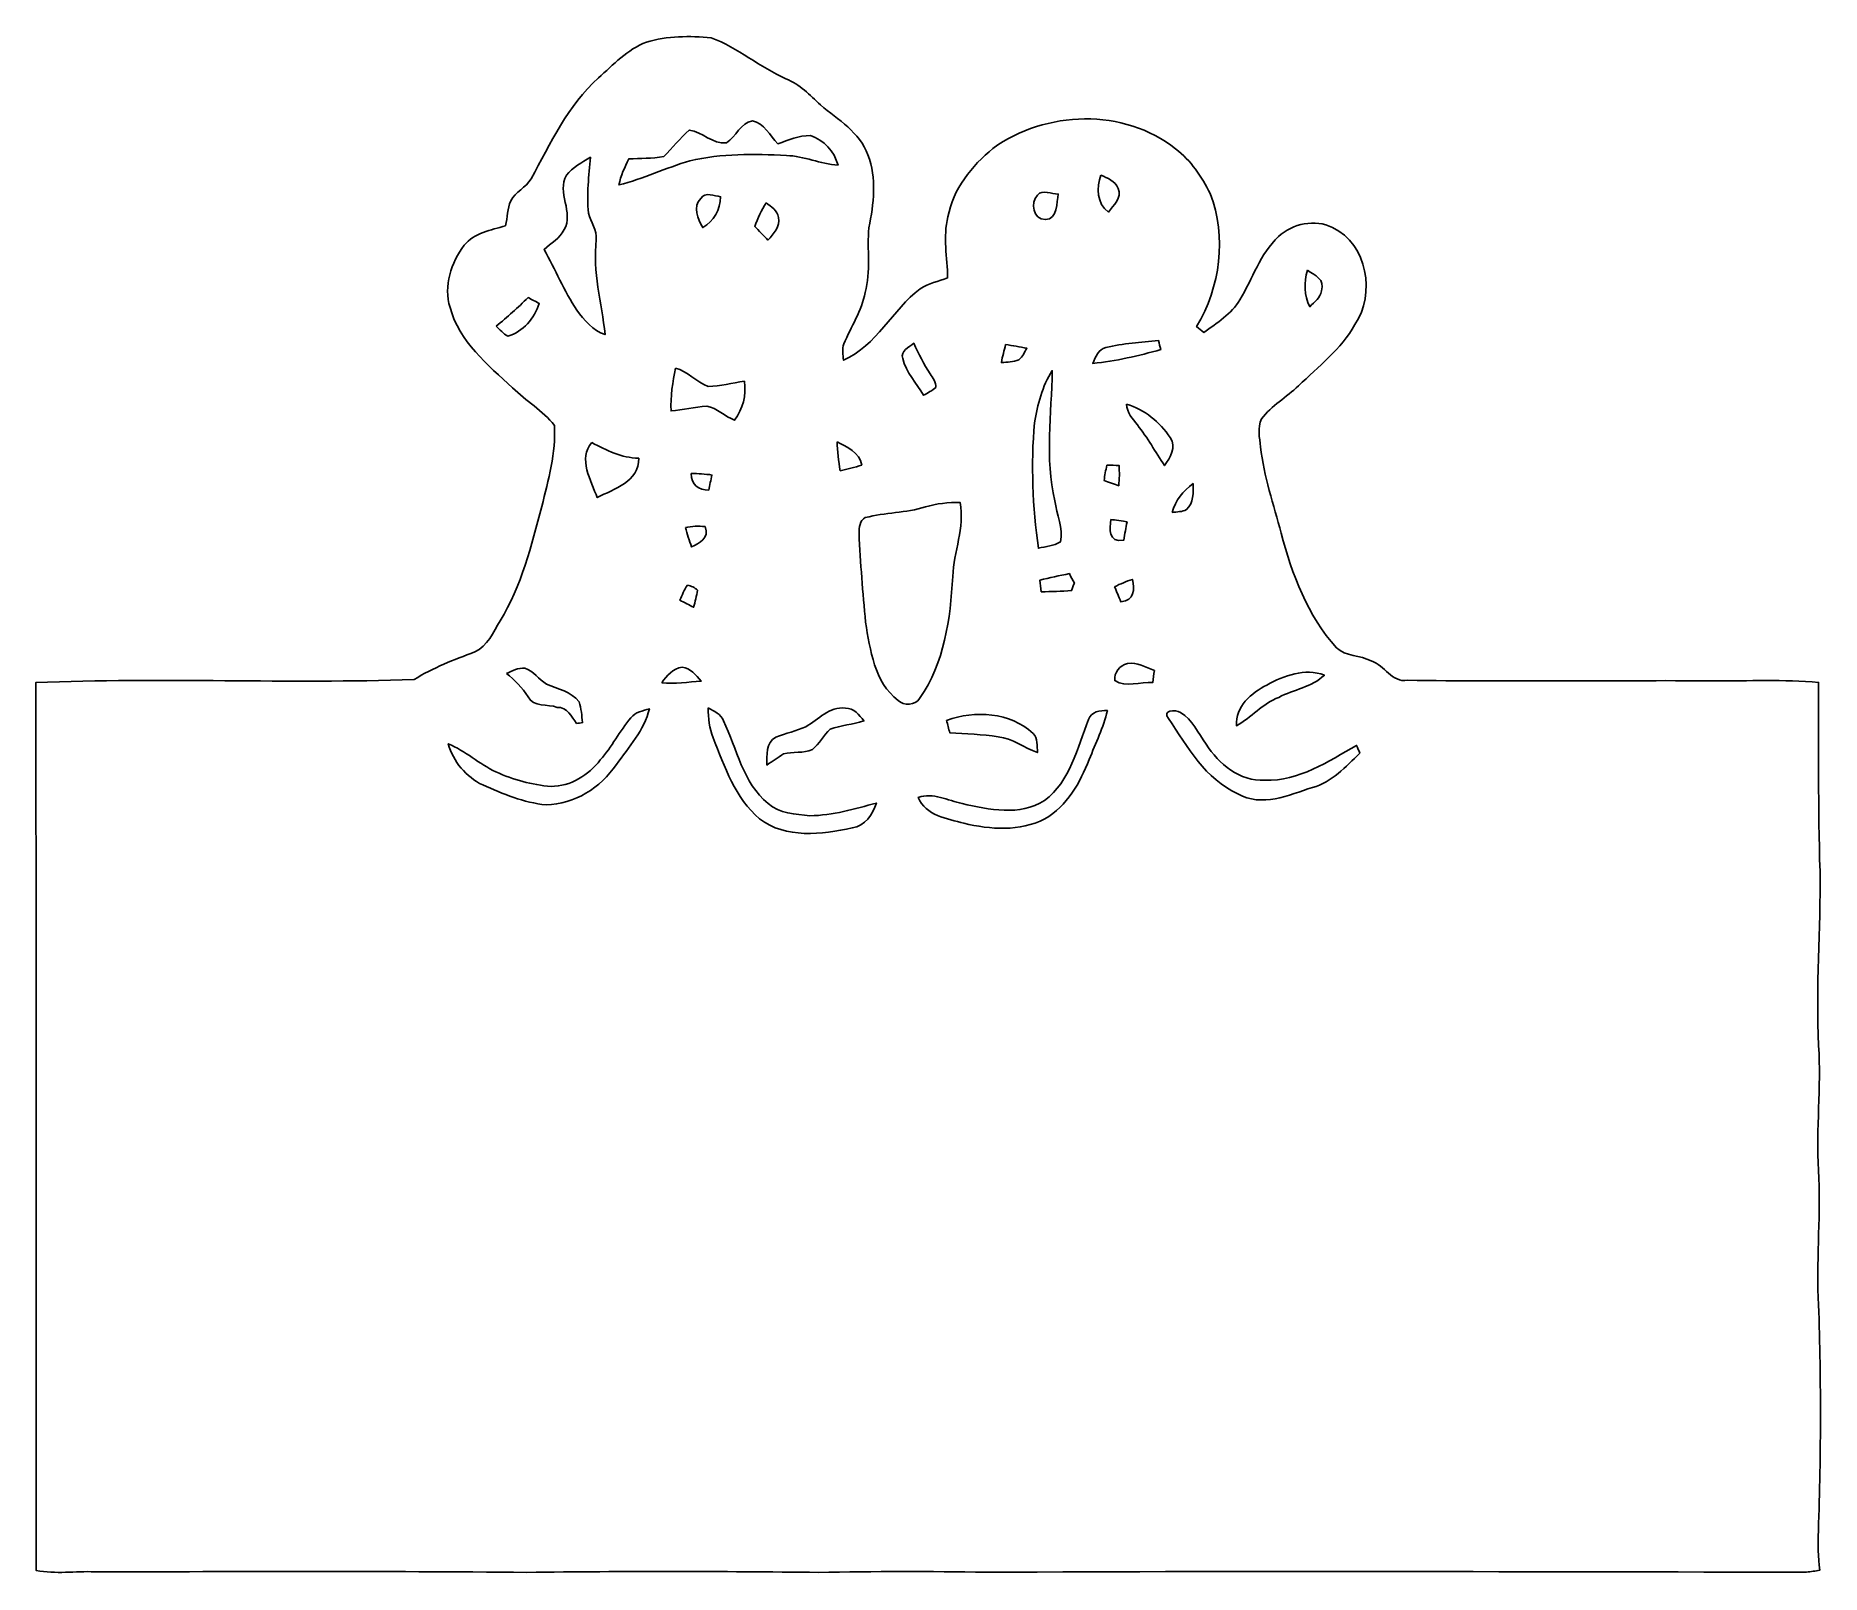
# Model space of a CAD drawing. Header units: centimetres. Extents: x -14 to 13.8, y -11.7 to 12.3.
import ezdxf

# ---------------------------------------------------------------- set-up
doc = ezdxf.new("R2010")
doc.units = ezdxf.units.CM
doc.header["$MEASUREMENT"] = 0
doc.layers.add('Camada 1', color=7, linetype='Continuous')

msp = doc.modelspace()

# ---------------------------------------------------------------- linework, layer by layer
at = {"layer": 'Camada 1', "color": 139}
for points, knots in [([(-4.4898, 12.17789), (-4.16525, 12.27913), (-3.81635, 12.27596), (-3.48121, 12.24738), (-3.48121, 12.24738), (-3.06458, 12.0904), (-2.7238, 11.78913), (-2.3174, 11.60921), (-2.3174, 11.60921), (-2.10502, 11.52172), (-1.94239, 11.35909), (-1.78153, 11.2014), (-1.78153, 11.2014), (-1.50566, 10.97527), (-1.17228, 10.7756), (-1.0414, 10.42388), (-1.0414, 10.42388), (-0.90276, 10.06228), (-0.9525, 9.65976), (-1.02623, 9.2897), (-1.02623, 9.2897), (-1.0608, 8.95562), (-0.99025, 8.61342), (-1.08691, 8.28534), (-1.08691, 8.28534), (-1.13242, 7.99394), (-1.31092, 7.75264), (-1.41534, 7.48277), (-1.41534, 7.48277), (-1.45027, 7.40198), (-1.43228, 7.31344), (-1.42099, 7.22947), (-1.42099, 7.22947), (-0.90629, 7.45666), (-0.66463, 8.0144), (-0.22754, 8.34037), (-0.22754, 8.34037), (-0.09842, 8.42433), (0.05609, 8.45432), (0.19791, 8.51076), (0.19791, 8.51076), (0.19403, 8.8265), (0.12206, 9.14858), (0.20285, 9.45973), (0.20285, 9.45973), (0.28011, 9.89153), (0.57221, 10.2549), (0.90346, 10.52618), (0.90346, 10.52618), (1.72156, 11.11779), (2.94252, 11.15836), (3.74579, 10.51842), (3.74579, 10.51842), (3.98039, 10.33745), (4.15643, 10.08697), (4.28307, 9.82168), (4.28307, 9.82168), (4.5466, 9.14823), (4.4383, 8.36718), (4.07317, 7.75194), (4.07317, 7.75194), (4.10986, 7.7216), (4.1469, 7.69126), (4.18394, 7.66092), (4.18394, 7.66092), (4.38644, 7.81015), (4.61821, 7.9435), (4.74415, 8.16998), (4.74415, 8.16998), (4.9463, 8.4963), (5.05883, 8.88471), (5.3467, 9.15247), (5.3467, 9.15247), (5.57036, 9.35672), (5.91255, 9.43081), (6.18949, 9.29322), (6.18949, 9.29322), (6.73241, 9.03393), (6.85729, 8.25959), (6.53697, 7.78334), (6.53697, 7.78334), (6.31931, 7.40092), (5.96794, 7.1314), (5.6582, 6.82942), (5.6582, 6.82942), (5.46982, 6.65339), (5.23981, 6.5218), (5.0807, 6.31578), (5.0807, 6.31578), (5.01685, 6.17961), (5.05319, 6.02156), (5.06589, 5.87904), (5.06589, 5.87904), (5.12127, 5.42114), (5.26979, 4.98299), (5.38727, 4.53884), (5.38727, 4.53884), (5.55907, 3.89961), (5.79614, 3.2512), (6.24805, 2.75414), (6.24805, 2.75414), (6.3941, 2.61726), (6.61705, 2.63948), (6.78885, 2.54917), (6.78885, 2.54917), (7.00123, 2.48391), (7.10706, 2.20909), (7.35542, 2.24755), (7.35542, 2.24755), (8.94256, 2.22638), (10.53042, 2.24719), (12.11792, 2.24049), (12.11792, 2.24049), (12.66155, 2.23238), (13.20835, 2.26519), (13.75092, 2.21544), (13.75092, 2.21544), (13.75375, 1.23578), (13.7414, 0.25612), (13.7735, -0.72319), (13.7735, -0.72319), (13.78761, -1.62842), (13.704, -2.53294), (13.75163, -3.43852), (13.75163, -3.43852), (13.7929, -4.08552), (13.71106, -4.73181), (13.75128, -5.37915), (13.75128, -5.37915), (13.78691, -6.03814), (13.71988, -6.69678), (13.74563, -7.35612), (13.74563, -7.35612), (13.79326, -8.56615), (13.79008, -9.77829), (13.74775, -10.98832), (13.74775, -10.98832), (13.74281, -11.19223), (13.74316, -11.39825), (13.76856, -11.60145), (13.76856, -11.60145), (13.70048, -11.61309), (13.63239, -11.6265), (13.5636, -11.63179), (13.5636, -11.63179), (9.30769, -11.62826), (5.05001, -11.61133), (0.79375, -11.6339), (0.79375, -11.6339), (-0.07479, -11.61697), (-0.94333, -11.61873), (-1.81187, -11.63637), (-1.81187, -11.63637), (-3.32387, -11.61732), (-4.83658, -11.61627), (-6.34859, -11.63496), (-6.34859, -11.63496), (-8.58908, -11.6138), (-10.82992, -11.62614), (-13.07041, -11.62579), (-13.07041, -11.62579), (-13.37557, -11.61556), (-13.68531, -11.6653), (-13.98728, -11.60427), (-13.98728, -11.60427), (-13.99152, -6.99876), (-13.98058, -2.39324), (-13.99293, 2.21227), (-13.99293, 2.21227), (-12.03148, 2.29094), (-10.06581, 2.19392), (-8.10436, 2.25919), (-8.10436, 2.25919), (-7.80909, 2.44228), (-7.48524, 2.56893), (-7.16033, 2.68922), (-7.16033, 2.68922), (-6.96172, 2.78024), (-6.87105, 2.99614), (-6.76663, 3.17394), (-6.76663, 3.17394), (-6.42973, 3.71546), (-6.2805, 4.34375), (-6.11646, 4.95265), (-6.11646, 4.95265), (-6.01662, 5.3661), (-5.89456, 5.78767), (-5.92173, 6.21524), (-5.92173, 6.21524), (-6.09882, 6.44701), (-6.36517, 6.59377), (-6.57154, 6.79909), (-6.57154, 6.79909), (-6.95889, 7.15751), (-7.40692, 7.51664), (-7.54415, 8.05004), (-7.54415, 8.05004), (-7.65316, 8.38376), (-7.52475, 8.74712), (-7.32402, 9.017), (-7.32402, 9.017), (-7.1688, 9.21385), (-6.90809, 9.25089), (-6.68267, 9.32215), (-6.68267, 9.32215), (-6.64986, 9.4495), (-6.65233, 9.58815), (-6.60118, 9.71056), (-6.60118, 9.71056), (-6.52568, 9.85061), (-6.36552, 9.91517), (-6.28332, 10.05064), (-6.28332, 10.05064), (-5.9824, 10.60203), (-5.71182, 11.19505), (-5.23628, 11.62156), (-5.23628, 11.62156), (-5.00662, 11.82828), (-4.78402, 12.065), (-4.4898, 12.17789)], [0, 0, 0, 0, 0.01785714, 0.01785714, 0.01785714, 0.01785714, 0.03571429, 0.03571429, 0.03571429, 0.03571429, 0.05357143, 0.05357143, 0.05357143, 0.05357143, 0.07142857, 0.07142857, 0.07142857, 0.07142857, 0.08928571, 0.08928571, 0.08928571, 0.08928571, 0.10714286, 0.10714286, 0.10714286, 0.10714286, 0.125, 0.125, 0.125, 0.125, 0.14285714, 0.14285714, 0.14285714, 0.14285714, 0.16071429, 0.16071429, 0.16071429, 0.16071429, 0.17857143, 0.17857143, 0.17857143, 0.17857143, 0.19642857, 0.19642857, 0.19642857, 0.19642857, 0.21428571, 0.21428571, 0.21428571, 0.21428571, 0.23214286, 0.23214286, 0.23214286, 0.23214286, 0.25, 0.25, 0.25, 0.25, 0.26785714, 0.26785714, 0.26785714, 0.26785714, 0.28571429, 0.28571429, 0.28571429, 0.28571429, 0.30357143, 0.30357143, 0.30357143, 0.30357143, 0.32142857, 0.32142857, 0.32142857, 0.32142857, 0.33928571, 0.33928571, 0.33928571, 0.33928571, 0.35714286, 0.35714286, 0.35714286, 0.35714286, 0.375, 0.375, 0.375, 0.375, 0.39285714, 0.39285714, 0.39285714, 0.39285714, 0.41071429, 0.41071429, 0.41071429, 0.41071429, 0.42857143, 0.42857143, 0.42857143, 0.42857143, 0.44642857, 0.44642857, 0.44642857, 0.44642857, 0.46428571, 0.46428571, 0.46428571, 0.46428571, 0.48214286, 0.48214286, 0.48214286, 0.48214286, 0.5, 0.5, 0.5, 0.5, 0.51785714, 0.51785714, 0.51785714, 0.51785714, 0.53571429, 0.53571429, 0.53571429, 0.53571429, 0.55357143, 0.55357143, 0.55357143, 0.55357143, 0.57142857, 0.57142857, 0.57142857, 0.57142857, 0.58928571, 0.58928571, 0.58928571, 0.58928571, 0.60714286, 0.60714286, 0.60714286, 0.60714286, 0.625, 0.625, 0.625, 0.625, 0.64285714, 0.64285714, 0.64285714, 0.64285714, 0.66071429, 0.66071429, 0.66071429, 0.66071429, 0.67857143, 0.67857143, 0.67857143, 0.67857143, 0.69642857, 0.69642857, 0.69642857, 0.69642857, 0.71428571, 0.71428571, 0.71428571, 0.71428571, 0.73214286, 0.73214286, 0.73214286, 0.73214286, 0.75, 0.75, 0.75, 0.75, 0.76785714, 0.76785714, 0.76785714, 0.76785714, 0.78571429, 0.78571429, 0.78571429, 0.78571429, 0.80357143, 0.80357143, 0.80357143, 0.80357143, 0.82142857, 0.82142857, 0.82142857, 0.82142857, 0.83928571, 0.83928571, 0.83928571, 0.83928571, 0.85714286, 0.85714286, 0.85714286, 0.85714286, 0.875, 0.875, 0.875, 0.875, 0.89285714, 0.89285714, 0.89285714, 0.89285714, 0.91071429, 0.91071429, 0.91071429, 0.91071429, 0.92857143, 0.92857143, 0.92857143, 0.92857143, 0.94642857, 0.94642857, 0.94642857, 0.94642857, 0.96428571, 0.96428571, 0.96428571, 0.96428571, 1, 1, 1, 1]), ([(-3.24167, 10.61014), (-3.46287, 10.59039), (-3.61456, 10.7823), (-3.82199, 10.81052), (-3.82199, 10.81052), (-3.96875, 10.6867), (-4.08234, 10.52971), (-4.22099, 10.39812), (-4.22099, 10.39812), (-4.39949, 10.3632), (-4.58435, 10.37272), (-4.76567, 10.36179), (-4.76567, 10.36179), (-4.82459, 10.22985), (-4.89162, 10.09967), (-4.91666, 9.95609), (-4.91666, 9.95609), (-4.53919, 10.0517), (-4.18606, 10.22173), (-3.81388, 10.33357), (-3.81388, 10.33357), (-3.32176, 10.44575), (-2.8127, 10.44222), (-2.3114, 10.4147), (-2.3114, 10.4147), (-2.03623, 10.40871), (-1.78259, 10.27924), (-1.50812, 10.26689), (-1.50812, 10.26689), (-1.56422, 10.4775), (-1.72861, 10.65918), (-1.9371, 10.72515), (-1.9371, 10.72515), (-2.11631, 10.73079), (-2.27824, 10.65142), (-2.44475, 10.5985), (-2.44475, 10.5985), (-2.57069, 10.71986), (-2.65254, 10.92623), (-2.83986, 10.95445), (-2.83986, 10.95445), (-3.02436, 10.92165), (-3.09527, 10.70857), (-3.24167, 10.61014)], [0, 0, 0, 0, 0.08333333, 0.08333333, 0.08333333, 0.08333333, 0.16666667, 0.16666667, 0.16666667, 0.16666667, 0.25, 0.25, 0.25, 0.25, 0.33333333, 0.33333333, 0.33333333, 0.33333333, 0.41666667, 0.41666667, 0.41666667, 0.41666667, 0.5, 0.5, 0.5, 0.5, 0.58333333, 0.58333333, 0.58333333, 0.58333333, 0.66666667, 0.66666667, 0.66666667, 0.66666667, 0.75, 0.75, 0.75, 0.75, 0.83333333, 0.83333333, 0.83333333, 0.83333333, 1, 1, 1, 1]), ([(-5.73299, 10.10708), (-5.88962, 9.84426), (-5.61375, 9.52465), (-5.77003, 9.26183), (-5.77003, 9.26183), (-5.83812, 9.12707), (-5.97464, 9.05087), (-6.08154, 8.95244), (-6.08154, 8.95244), (-5.90656, 8.64094), (-5.77215, 8.3065), (-5.57248, 8.00841), (-5.57248, 8.00841), (-5.45853, 7.85107), (-5.32271, 7.69267), (-5.13327, 7.62776), (-5.13327, 7.62776), (-5.18301, 8.11989), (-5.33082, 8.60778), (-5.26909, 9.1066), (-5.26909, 9.1066), (-5.25745, 9.25512), (-5.35975, 9.37789), (-5.38939, 9.51794), (-5.38939, 9.51794), (-5.42678, 9.80793), (-5.38057, 10.09897), (-5.36152, 10.3886), (-5.36152, 10.3886), (-5.49345, 10.30781), (-5.63739, 10.23126), (-5.73299, 10.10708)], [0, 0, 0, 0, 0.11111111, 0.11111111, 0.11111111, 0.11111111, 0.22222222, 0.22222222, 0.22222222, 0.22222222, 0.33333333, 0.33333333, 0.33333333, 0.33333333, 0.44444444, 0.44444444, 0.44444444, 0.44444444, 0.55555556, 0.55555556, 0.55555556, 0.55555556, 0.66666667, 0.66666667, 0.66666667, 0.66666667, 0.77777778, 0.77777778, 0.77777778, 0.77777778, 1, 1, 1, 1]), ([(2.58269, 10.11132), (2.51389, 9.91023), (2.51566, 9.67281), (2.70016, 9.53488), (2.70016, 9.53488), (2.77883, 9.63753), (2.91465, 9.75854), (2.84974, 9.90106), (2.84974, 9.90106), (2.81234, 10.01995), (2.68323, 10.06228), (2.58269, 10.11132)], [0, 0, 0, 0, 0.25, 0.25, 0.25, 0.25, 0.5, 0.5, 0.5, 0.5, 1, 1, 1, 1]), ([(-3.64419, 9.74795), (-3.76908, 9.61355), (-3.69147, 9.42975), (-3.6135, 9.29428), (-3.6135, 9.29428), (-3.43359, 9.38706), (-3.3461, 9.57545), (-3.3341, 9.77335), (-3.3341, 9.77335), (-3.43535, 9.785), (-3.57117, 9.8552), (-3.64419, 9.74795)], [0, 0, 0, 0, 0.25, 0.25, 0.25, 0.25, 0.5, 0.5, 0.5, 0.5, 1, 1, 1, 1]), ([(1.59597, 9.79805), (1.48308, 9.6774), (1.53, 9.41775), (1.71838, 9.41705), (1.71838, 9.41705), (1.911, 9.42234), (1.89406, 9.69222), (1.91911, 9.81428), (1.91911, 9.81428), (1.81398, 9.80969), (1.67428, 9.89436), (1.59597, 9.79805)], [0, 0, 0, 0, 0.25, 0.25, 0.25, 0.25, 0.5, 0.5, 0.5, 0.5, 1, 1, 1, 1]), ([(-2.62784, 9.68022), (-2.69875, 9.5631), (-2.75696, 9.43857), (-2.80317, 9.30945), (-2.80317, 9.30945), (-2.75237, 9.25689), (-2.65042, 9.15141), (-2.59962, 9.09884), (-2.59962, 9.09884), (-2.51001, 9.19268), (-2.40418, 9.31016), (-2.43381, 9.45092), (-2.43381, 9.45092), (-2.44546, 9.56204), (-2.54988, 9.61778), (-2.62784, 9.68022)], [0, 0, 0, 0, 0.2, 0.2, 0.2, 0.2, 0.4, 0.4, 0.4, 0.4, 0.6, 0.6, 0.6, 0.6, 1, 1, 1, 1]), ([(5.7979, 8.63035), (5.74075, 8.44338), (5.74287, 8.2363), (5.836, 8.06132), (5.836, 8.06132), (5.90409, 8.13364), (6.00357, 8.20032), (6.01345, 8.30756), (6.01345, 8.30756), (6.08048, 8.4843), (5.90515, 8.55345), (5.7979, 8.63035)], [0, 0, 0, 0, 0.25, 0.25, 0.25, 0.25, 0.5, 0.5, 0.5, 0.5, 1, 1, 1, 1]), ([(-6.82625, 7.75758), (-6.77051, 7.70149), (-6.71618, 7.64117), (-6.64563, 7.60377), (-6.64563, 7.60377), (-6.40821, 7.67009), (-6.23252, 7.88352), (-6.15809, 8.11248), (-6.15809, 8.11248), (-6.21594, 8.14317), (-6.27345, 8.17351), (-6.3313, 8.20385), (-6.3313, 8.20385), (-6.48899, 8.04686), (-6.65762, 7.90222), (-6.82625, 7.75758)], [0, 0, 0, 0, 0.2, 0.2, 0.2, 0.2, 0.4, 0.4, 0.4, 0.4, 0.6, 0.6, 0.6, 0.6, 1, 1, 1, 1]), ([(2.66171, 7.42703), (2.54212, 7.40304), (2.50049, 7.27569), (2.45498, 7.17938), (2.45498, 7.17938), (2.81517, 7.21219), (3.16794, 7.29932), (3.51649, 7.39387), (3.51649, 7.39387), (3.50379, 7.44149), (3.49074, 7.48912), (3.47804, 7.53674), (3.47804, 7.53674), (3.20534, 7.50605), (2.92841, 7.49335), (2.66171, 7.42703)], [0, 0, 0, 0, 0.2, 0.2, 0.2, 0.2, 0.4, 0.4, 0.4, 0.4, 0.6, 0.6, 0.6, 0.6, 1, 1, 1, 1]), ([(-0.50165, 7.25593), (-0.44873, 7.03897), (-0.28787, 6.87035), (-0.17604, 6.68337), (-0.17604, 6.68337), (-0.11007, 6.72042), (-0.04163, 6.75534), (0.01552, 6.80614), (0.01552, 6.80614), (0.01376, 6.88552), (-0.03104, 6.9529), (-0.07338, 7.01604), (-0.07338, 7.01604), (-0.17604, 7.16492), (-0.25153, 7.32931), (-0.32879, 7.49194), (-0.32879, 7.49194), (-0.40287, 7.43056), (-0.53904, 7.37517), (-0.50165, 7.25593)], [0, 0, 0, 0, 0.16666667, 0.16666667, 0.16666667, 0.16666667, 0.33333333, 0.33333333, 0.33333333, 0.33333333, 0.5, 0.5, 0.5, 0.5, 0.66666667, 0.66666667, 0.66666667, 0.66666667, 1, 1, 1, 1]), ([(1.09926, 7.47324), (1.07879, 7.3794), (1.04951, 7.28839), (1.03576, 7.19243), (1.03576, 7.19243), (1.12642, 7.20019), (1.21991, 7.20302), (1.30634, 7.23512), (1.30634, 7.23512), (1.3649, 7.28133), (1.39277, 7.35365), (1.43051, 7.41574), (1.43051, 7.41574), (1.32115, 7.43655), (1.20791, 7.45631), (1.09926, 7.47324)], [0, 0, 0, 0, 0.2, 0.2, 0.2, 0.2, 0.4, 0.4, 0.4, 0.4, 0.6, 0.6, 0.6, 0.6, 1, 1, 1, 1]), ([(-4.03648, 7.10706), (-4.08129, 6.88763), (-4.11656, 6.66538), (-4.10633, 6.44066), (-4.10633, 6.44066), (-3.92077, 6.46007), (-3.73697, 6.49711), (-3.55106, 6.51475), (-3.55106, 6.51475), (-3.38808, 6.48617), (-3.26813, 6.35459), (-3.11644, 6.29461), (-3.11644, 6.29461), (-2.98767, 6.47524), (-2.9337, 6.68196), (-2.9651, 6.90069), (-2.9651, 6.90069), (-3.15348, 6.87493), (-3.33869, 6.82519), (-3.52989, 6.82202), (-3.52989, 6.82202), (-3.71369, 6.88763), (-3.84457, 7.05273), (-4.03648, 7.10706)], [0, 0, 0, 0, 0.14285714, 0.14285714, 0.14285714, 0.14285714, 0.28571429, 0.28571429, 0.28571429, 0.28571429, 0.42857143, 0.42857143, 0.42857143, 0.42857143, 0.57142857, 0.57142857, 0.57142857, 0.57142857, 0.71428571, 0.71428571, 0.71428571, 0.71428571, 1, 1, 1, 1]), ([(1.54728, 6.25651), (1.49648, 5.60529), (1.51659, 4.94806), (1.61149, 4.30142), (1.61149, 4.30142), (1.72438, 4.33176), (1.85032, 4.33846), (1.95333, 4.4009), (1.95333, 4.4009), (2.00307, 4.61469), (1.89371, 4.82917), (1.86796, 5.03943), (1.86796, 5.03943), (1.70639, 5.70689), (1.81716, 6.39163), (1.82527, 7.0679), (1.82527, 7.0679), (1.66829, 6.82449), (1.60126, 6.53732), (1.54728, 6.25651)], [0, 0, 0, 0, 0.16666667, 0.16666667, 0.16666667, 0.16666667, 0.33333333, 0.33333333, 0.33333333, 0.33333333, 0.5, 0.5, 0.5, 0.5, 0.66666667, 0.66666667, 0.66666667, 0.66666667, 1, 1, 1, 1]), ([(2.98027, 6.54367), (2.99191, 6.41738), (3.07375, 6.31613), (3.15031, 6.22124), (3.15031, 6.22124), (3.3087, 6.02368), (3.43182, 5.80143), (3.57046, 5.59012), (3.57046, 5.59012), (3.66113, 5.71218), (3.76555, 5.87834), (3.66183, 6.02509), (3.66183, 6.02509), (3.49956, 6.26286), (3.26037, 6.46536), (2.98027, 6.54367)], [0, 0, 0, 0, 0.2, 0.2, 0.2, 0.2, 0.4, 0.4, 0.4, 0.4, 0.6, 0.6, 0.6, 0.6, 1, 1, 1, 1]), ([(-5.33929, 5.94713), (-5.55449, 5.70054), (-5.35517, 5.35234), (-5.25392, 5.09164), (-5.25392, 5.09164), (-4.98898, 5.22746), (-4.60728, 5.33717), (-4.60939, 5.70371), (-4.60939, 5.70371), (-4.87962, 5.7083), (-5.10893, 5.82648), (-5.33929, 5.94713)], [0, 0, 0, 0, 0.25, 0.25, 0.25, 0.25, 0.5, 0.5, 0.5, 0.5, 1, 1, 1, 1]), ([(-1.52365, 5.96124), (-1.51412, 5.8099), (-1.49931, 5.6582), (-1.47391, 5.50827), (-1.47391, 5.50827), (-1.36278, 5.53508), (-1.24989, 5.56295), (-1.13947, 5.59541), (-1.13947, 5.59541), (-1.17228, 5.80143), (-1.36701, 5.87199), (-1.52365, 5.96124)], [0, 0, 0, 0, 0.25, 0.25, 0.25, 0.25, 0.5, 0.5, 0.5, 0.5, 1, 1, 1, 1]), ([(2.67688, 5.5947), (2.65818, 5.51639), (2.63807, 5.43772), (2.63525, 5.35693), (2.63525, 5.35693), (2.69134, 5.33682), (2.80388, 5.2966), (2.86032, 5.27614), (2.86032, 5.27614), (2.87126, 5.38127), (2.87337, 5.48675), (2.86597, 5.59188), (2.86597, 5.59188), (2.80282, 5.59294), (2.73967, 5.59364), (2.67688, 5.5947)], [0, 0, 0, 0, 0.2, 0.2, 0.2, 0.2, 0.4, 0.4, 0.4, 0.4, 0.6, 0.6, 0.6, 0.6, 1, 1, 1, 1]), ([(-3.7913, 5.46559), (-3.79659, 5.28637), (-3.66959, 5.20453), (-3.52002, 5.20735), (-3.52002, 5.20735), (-3.50414, 5.28567), (-3.48721, 5.36363), (-3.47027, 5.4416), (-3.47027, 5.4416), (-3.57646, 5.45994), (-3.68406, 5.46453), (-3.7913, 5.46559)], [0, 0, 0, 0, 0.25, 0.25, 0.25, 0.25, 0.5, 0.5, 0.5, 0.5, 1, 1, 1, 1]), ([(3.69217, 4.86022), (3.76696, 4.8701), (3.84845, 4.86727), (3.91689, 4.90432), (3.91689, 4.90432), (4.02766, 5.00662), (4.02308, 5.17102), (4.01637, 5.3093), (4.01637, 5.3093), (3.86397, 5.19818), (3.74297, 5.04507), (3.69217, 4.86022)], [0, 0, 0, 0, 0.25, 0.25, 0.25, 0.25, 0.5, 0.5, 0.5, 0.5, 1, 1, 1, 1]), ([(-0.14676, 4.94559), (-0.4512, 4.8514), (-0.77541, 4.8581), (-1.08303, 4.78014), (-1.08303, 4.78014), (-1.17016, 4.73675), (-1.18286, 4.62174), (-1.1811, 4.5346), (-1.1811, 4.5346), (-1.16205, 4.07317), (-1.12007, 3.6128), (-1.08021, 3.15277), (-1.08021, 3.15277), (-1.00401, 2.72027), (-0.94615, 2.22074), (-0.57185, 1.93428), (-0.57185, 1.93428), (-0.48331, 1.84891), (-0.30445, 1.85349), (-0.23777, 1.96638), (-0.23777, 1.96638), (0.14781, 2.51531), (0.2413, 3.20746), (0.27693, 3.86151), (0.27693, 3.86151), (0.29316, 4.25027), (0.46672, 4.6235), (0.39229, 5.0165), (0.39229, 5.0165), (0.21061, 5.01438), (0.02716, 4.99992), (-0.14676, 4.94559)], [0, 0, 0, 0, 0.11111111, 0.11111111, 0.11111111, 0.11111111, 0.22222222, 0.22222222, 0.22222222, 0.22222222, 0.33333333, 0.33333333, 0.33333333, 0.33333333, 0.44444444, 0.44444444, 0.44444444, 0.44444444, 0.55555556, 0.55555556, 0.55555556, 0.55555556, 0.66666667, 0.66666667, 0.66666667, 0.66666667, 0.77777778, 0.77777778, 0.77777778, 0.77777778, 1, 1, 1, 1]), ([(2.73756, 4.7505), (2.71992, 4.60622), (2.69064, 4.38538), (2.93758, 4.42842), (2.93758, 4.42842), (2.95487, 4.52402), (2.9718, 4.61962), (2.98944, 4.71523), (2.98944, 4.71523), (2.92629, 4.72405), (2.80035, 4.74169), (2.73756, 4.7505)], [0, 0, 0, 0, 0.25, 0.25, 0.25, 0.25, 0.5, 0.5, 0.5, 0.5, 1, 1, 1, 1]), ([(-3.88302, 4.62492), (-3.85445, 4.52367), (-3.82235, 4.42313), (-3.78707, 4.32364), (-3.78707, 4.32364), (-3.66677, 4.38785), (-3.50449, 4.45241), (-3.57611, 4.63867), (-3.57611, 4.63867), (-3.67841, 4.65561), (-3.78178, 4.64291), (-3.88302, 4.62492)], [0, 0, 0, 0, 0.25, 0.25, 0.25, 0.25, 0.5, 0.5, 0.5, 0.5, 1, 1, 1, 1]), ([(1.63407, 3.80647), (1.64077, 3.74615), (1.64782, 3.68547), (1.65523, 3.62479), (1.65523, 3.62479), (1.81187, 3.62973), (1.96956, 3.63149), (2.12619, 3.64349), (2.12619, 3.64349), (2.1403, 3.68229), (2.15512, 3.7211), (2.16994, 3.75991), (2.16994, 3.75991), (2.14418, 3.80894), (2.11843, 3.85833), (2.09268, 3.90737), (2.09268, 3.90737), (1.93887, 3.87773), (1.78576, 3.84457), (1.63407, 3.80647)], [0, 0, 0, 0, 0.16666667, 0.16666667, 0.16666667, 0.16666667, 0.33333333, 0.33333333, 0.33333333, 0.33333333, 0.5, 0.5, 0.5, 0.5, 0.66666667, 0.66666667, 0.66666667, 0.66666667, 1, 1, 1, 1]), ([(-3.85092, 3.72745), (-3.90066, 3.65513), (-3.93418, 3.57434), (-3.9684, 3.49391), (-3.9684, 3.49391), (-3.89749, 3.45757), (-3.82658, 3.42159), (-3.75567, 3.3849), (-3.75567, 3.3849), (-3.72851, 3.47063), (-3.71122, 3.56094), (-3.69499, 3.64878), (-3.69499, 3.64878), (-3.73733, 3.69111), (-3.79236, 3.71863), (-3.85092, 3.72745)], [0, 0, 0, 0, 0.2, 0.2, 0.2, 0.2, 0.4, 0.4, 0.4, 0.4, 0.6, 0.6, 0.6, 0.6, 1, 1, 1, 1]), ([(2.79682, 3.70311), (2.82857, 3.62585), (2.86032, 3.54824), (2.89278, 3.47098), (2.89278, 3.47098), (3.10832, 3.47909), (3.10691, 3.66959), (3.0734, 3.81847), (3.0734, 3.81847), (2.9785, 3.78601), (2.88572, 3.74897), (2.79682, 3.70311)], [0, 0, 0, 0, 0.25, 0.25, 0.25, 0.25, 0.5, 0.5, 0.5, 0.5, 1, 1, 1, 1]), ([(2.99508, 2.50896), (2.87761, 2.47897), (2.78553, 2.36714), (2.79929, 2.24261), (2.79929, 2.24261), (2.97215, 2.12407), (3.19828, 2.23167), (3.38984, 2.21297), (3.38984, 2.21297), (3.39831, 2.27506), (3.40677, 2.33715), (3.41559, 2.39889), (3.41559, 2.39889), (3.27942, 2.44898), (3.14819, 2.53471), (2.99508, 2.50896)], [0, 0, 0, 0, 0.2, 0.2, 0.2, 0.2, 0.4, 0.4, 0.4, 0.4, 0.6, 0.6, 0.6, 0.6, 1, 1, 1, 1]), ([(-6.66644, 2.35479), (-6.53909, 2.24931), (-6.41703, 2.13431), (-6.33201, 1.99037), (-6.33201, 1.99037), (-6.24946, 1.82069), (-6.02439, 1.88348), (-5.87975, 1.82598), (-5.87975, 1.82598), (-5.71959, 1.83515), (-5.65855, 1.67852), (-5.57565, 1.57656), (-5.57565, 1.57656), (-5.55202, 1.57974), (-5.50545, 1.58609), (-5.48217, 1.58962), (-5.48217, 1.58962), (-5.49804, 1.69757), (-5.4998, 1.80799), (-5.53826, 1.91064), (-5.53826, 1.91064), (-5.6575, 2.07716), (-5.87199, 2.1082), (-6.04485, 2.18899), (-6.04485, 2.18899), (-6.1655, 2.25989), (-6.24487, 2.39077), (-6.38104, 2.43734), (-6.38104, 2.43734), (-6.48441, 2.44052), (-6.57719, 2.39889), (-6.66644, 2.35479)], [0, 0, 0, 0, 0.11111111, 0.11111111, 0.11111111, 0.11111111, 0.22222222, 0.22222222, 0.22222222, 0.22222222, 0.33333333, 0.33333333, 0.33333333, 0.33333333, 0.44444444, 0.44444444, 0.44444444, 0.44444444, 0.55555556, 0.55555556, 0.55555556, 0.55555556, 0.66666667, 0.66666667, 0.66666667, 0.66666667, 0.77777778, 0.77777778, 0.77777778, 0.77777778, 1, 1, 1, 1]), ([(-4.25168, 2.20662), (-4.04601, 2.19004), (-3.8414, 2.22144), (-3.63608, 2.23555), (-3.63608, 2.23555), (-3.71651, 2.32622), (-3.80365, 2.43875), (-3.93347, 2.45075), (-3.93347, 2.45075), (-4.07635, 2.43805), (-4.17407, 2.31493), (-4.25168, 2.20662)], [0, 0, 0, 0, 0.25, 0.25, 0.25, 0.25, 0.5, 0.5, 0.5, 0.5, 1, 1, 1, 1]), ([(5.16537, 2.17382), (4.92584, 2.05564), (4.66901, 1.83268), (4.6923, 1.54093), (4.6923, 1.54093), (4.92407, 1.6697), (5.10011, 1.88242), (5.34952, 1.98226), (5.34952, 1.98226), (5.58341, 2.10326), (5.86387, 2.14066), (6.06002, 2.32727), (6.06002, 2.32727), (5.75874, 2.44052), (5.43101, 2.32304), (5.16537, 2.17382)], [0, 0, 0, 0, 0.2, 0.2, 0.2, 0.2, 0.4, 0.4, 0.4, 0.4, 0.6, 0.6, 0.6, 0.6, 1, 1, 1, 1]), ([(-4.73145, 1.66546), (-4.90537, 1.45768), (-5.02708, 1.21144), (-5.2077, 1.00859), (-5.2077, 1.00859), (-5.38762, 0.77223), (-5.67161, 0.59655), (-5.97394, 0.59514), (-5.97394, 0.59514), (-6.27027, 0.62159), (-6.56167, 0.69885), (-6.83225, 0.82268), (-6.83225, 0.82268), (-7.0933, 0.94333), (-7.30497, 1.15076), (-7.57237, 1.25942), (-7.57237, 1.25942), (-7.499, 0.98143), (-7.29439, 0.74436), (-7.03721, 0.61877), (-7.03721, 0.61877), (-6.72042, 0.48189), (-6.39762, 0.34149), (-6.04979, 0.30939), (-6.04979, 0.30939), (-5.60811, 0.31715), (-5.20312, 0.57856), (-4.95723, 0.93557), (-4.95723, 0.93557), (-4.76391, 1.21003), (-4.52155, 1.47002), (-4.44324, 1.80516), (-4.44324, 1.80516), (-4.54448, 1.76953), (-4.66196, 1.75436), (-4.73145, 1.66546)], [0, 0, 0, 0, 0.1, 0.1, 0.1, 0.1, 0.2, 0.2, 0.2, 0.2, 0.3, 0.3, 0.3, 0.3, 0.4, 0.4, 0.4, 0.4, 0.5, 0.5, 0.5, 0.5, 0.6, 0.6, 0.6, 0.6, 0.7, 0.7, 0.7, 0.7, 0.8, 0.8, 0.8, 0.8, 1, 1, 1, 1]), ([(-3.52778, 1.81751), (-3.5239, 1.66017), (-3.51437, 1.4986), (-3.44981, 1.35255), (-3.44981, 1.35255), (-3.27519, 0.9017), (-3.10621, 0.41698), (-2.72944, 0.09207), (-2.72944, 0.09207), (-2.32339, -0.22154), (-1.75683, -0.15099), (-1.28729, -0.05045), (-1.28729, -0.05045), (-1.08338, -0.01905), (-0.9712, 0.15946), (-0.91052, 0.33726), (-0.91052, 0.33726), (-1.24954, 0.24694), (-1.59173, 0.14393), (-1.94522, 0.13935), (-1.94522, 0.13935), (-2.16782, 0.16616), (-2.42217, 0.16969), (-2.59574, 0.33161), (-2.59574, 0.33161), (-2.99297, 0.65405), (-3.0801, 1.17863), (-3.28895, 1.61819), (-3.28895, 1.61819), (-3.32916, 1.72191), (-3.43782, 1.76706), (-3.52778, 1.81751)], [0, 0, 0, 0, 0.11111111, 0.11111111, 0.11111111, 0.11111111, 0.22222222, 0.22222222, 0.22222222, 0.22222222, 0.33333333, 0.33333333, 0.33333333, 0.33333333, 0.44444444, 0.44444444, 0.44444444, 0.44444444, 0.55555556, 0.55555556, 0.55555556, 0.55555556, 0.66666667, 0.66666667, 0.66666667, 0.66666667, 0.77777778, 0.77777778, 0.77777778, 0.77777778, 1, 1, 1, 1]), ([(-2.0066, 1.52506), (-2.15653, 1.45697), (-2.32163, 1.42663), (-2.47403, 1.36349), (-2.47403, 1.36349), (-2.63349, 1.27494), (-2.61197, 1.08021), (-2.61444, 0.92816), (-2.61444, 0.92816), (-2.52942, 0.98707), (-2.44369, 1.04493), (-2.35691, 1.10172), (-2.35691, 1.10172), (-2.21156, 1.14159), (-2.04787, 1.10596), (-1.90712, 1.17052), (-1.90712, 1.17052), (-1.79493, 1.25589), (-1.7332, 1.3903), (-1.63124, 1.4859), (-1.63124, 1.4859), (-1.46156, 1.54552), (-1.27882, 1.56245), (-1.10596, 1.61466), (-1.10596, 1.61466), (-1.17475, 1.71027), (-1.2633, 1.81822), (-1.39312, 1.81504), (-1.39312, 1.81504), (-1.64324, 1.84185), (-1.81292, 1.63971), (-2.0066, 1.52506)], [0, 0, 0, 0, 0.11111111, 0.11111111, 0.11111111, 0.11111111, 0.22222222, 0.22222222, 0.22222222, 0.22222222, 0.33333333, 0.33333333, 0.33333333, 0.33333333, 0.44444444, 0.44444444, 0.44444444, 0.44444444, 0.55555556, 0.55555556, 0.55555556, 0.55555556, 0.66666667, 0.66666667, 0.66666667, 0.66666667, 0.77777778, 0.77777778, 0.77777778, 0.77777778, 1, 1, 1, 1]), ([(2.39042, 1.63583), (2.21051, 1.19627), (2.11173, 0.67663), (1.70356, 0.37677), (1.70356, 0.37677), (1.32221, 0.12771), (0.84102, 0.23707), (0.42404, 0.32914), (0.42404, 0.32914), (0.20038, 0.37712), (-0.02716, 0.50447), (-0.25964, 0.42439), (-0.25964, 0.42439), (-0.14464, 0.13794), (0.19191, 0.09596), (0.4512, 0.02222), (0.4512, 0.02222), (0.86219, -0.07408), (1.32256, -0.11042), (1.7085, 0.09102), (1.7085, 0.09102), (2.05669, 0.29034), (2.25884, 0.65617), (2.40171, 1.01671), (2.40171, 1.01671), (2.50014, 1.26859), (2.62361, 1.51271), (2.68464, 1.77765), (2.68464, 1.77765), (2.5714, 1.77518), (2.42887, 1.76601), (2.39042, 1.63583)], [0, 0, 0, 0, 0.11111111, 0.11111111, 0.11111111, 0.11111111, 0.22222222, 0.22222222, 0.22222222, 0.22222222, 0.33333333, 0.33333333, 0.33333333, 0.33333333, 0.44444444, 0.44444444, 0.44444444, 0.44444444, 0.55555556, 0.55555556, 0.55555556, 0.55555556, 0.66666667, 0.66666667, 0.66666667, 0.66666667, 0.77777778, 0.77777778, 0.77777778, 0.77777778, 1, 1, 1, 1]), ([(0.18168, 1.62348), (0.19756, 1.55928), (0.21449, 1.49507), (0.23142, 1.43087), (0.23142, 1.43087), (0.4826, 1.41499), (0.73448, 1.40723), (0.9839, 1.36772), (0.9839, 1.36772), (1.21003, 1.3462), (1.38712, 1.19451), (1.59597, 1.12289), (1.59597, 1.12289), (1.58856, 1.22343), (1.60373, 1.34267), (1.52788, 1.42169), (1.52788, 1.42169), (1.16769, 1.75154), (0.62477, 1.78435), (0.18168, 1.62348)], [0, 0, 0, 0, 0.16666667, 0.16666667, 0.16666667, 0.16666667, 0.33333333, 0.33333333, 0.33333333, 0.33333333, 0.5, 0.5, 0.5, 0.5, 0.66666667, 0.66666667, 0.66666667, 0.66666667, 1, 1, 1, 1]), ([(3.63608, 1.65206), (3.92642, 1.21426), (4.21076, 0.7045), (4.71417, 0.48295), (4.71417, 0.48295), (5.08635, 0.26599), (5.50686, 0.46037), (5.8741, 0.57926), (5.8741, 0.57926), (6.17961, 0.66111), (6.39163, 0.90311), (6.61211, 1.11196), (6.61211, 1.11196), (6.59518, 1.15252), (6.57895, 1.19345), (6.56272, 1.23402), (6.56272, 1.23402), (6.11681, 0.98778), (5.66632, 0.67345), (5.13221, 0.69286), (5.13221, 0.69286), (4.74627, 0.67204), (4.41325, 0.94333), (4.22099, 1.25554), (4.22099, 1.25554), (4.09046, 1.41852), (4.0132, 1.63936), (3.82376, 1.74554), (3.82376, 1.74554), (3.74121, 1.80058), (3.52531, 1.784), (3.63608, 1.65206)], [0, 0, 0, 0, 0.11111111, 0.11111111, 0.11111111, 0.11111111, 0.22222222, 0.22222222, 0.22222222, 0.22222222, 0.33333333, 0.33333333, 0.33333333, 0.33333333, 0.44444444, 0.44444444, 0.44444444, 0.44444444, 0.55555556, 0.55555556, 0.55555556, 0.55555556, 0.66666667, 0.66666667, 0.66666667, 0.66666667, 0.77777778, 0.77777778, 0.77777778, 0.77777778, 1, 1, 1, 1])]:
    msp.add_open_spline(points, degree=3, knots=knots, dxfattribs=at)

doc.saveas('drawing.dxf')
